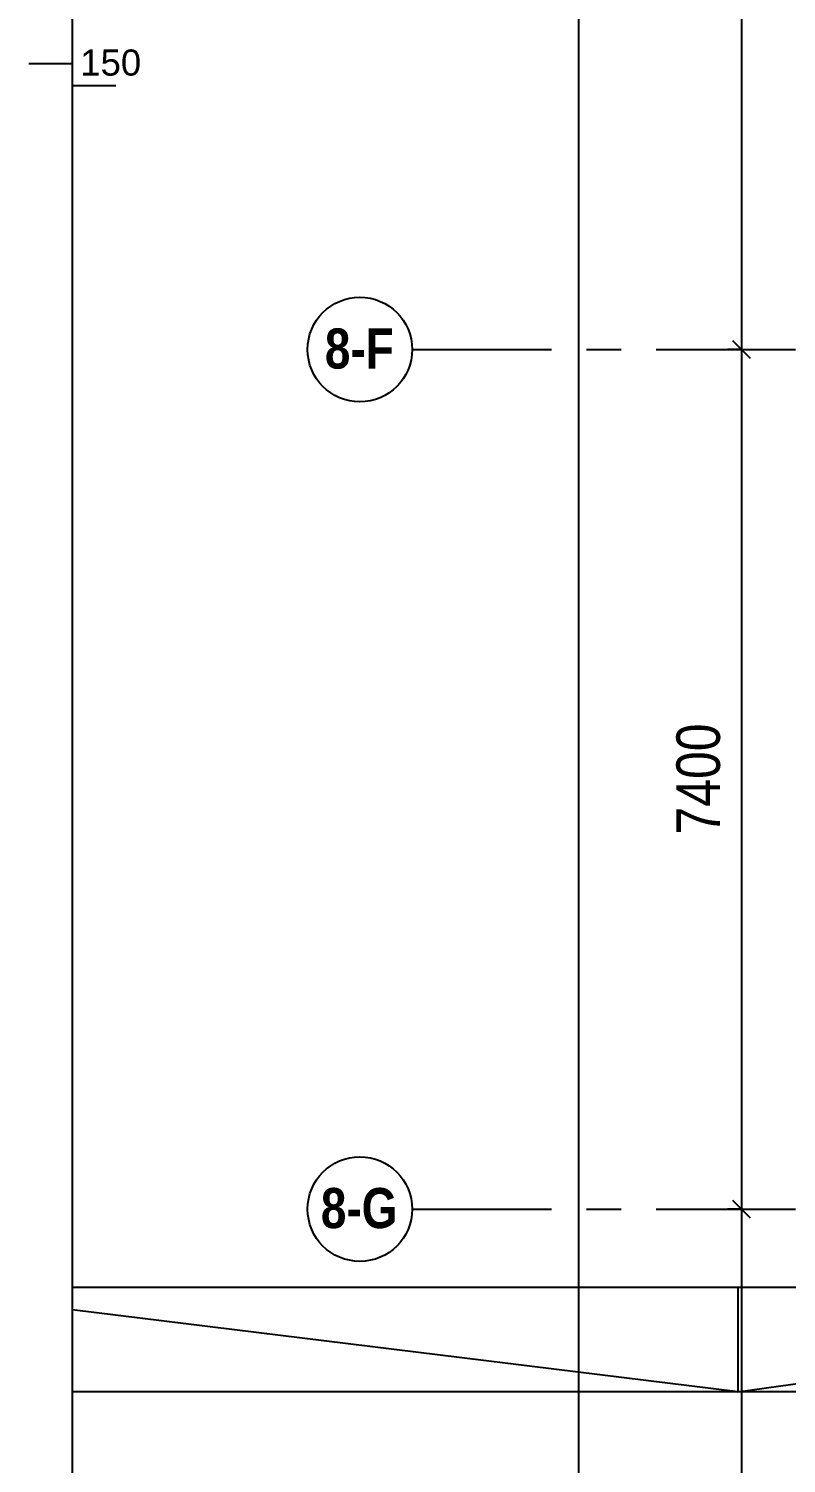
# Model space of a CAD drawing. Header units: millimetres. Extents: x -92759 to 184353, y -15225 to 86714.
# Drawn here: x -84608 to -78084, y 27953 to 40303 of the extents above; entities that cross this region are included whole.
import ezdxf

# ---------------------------------------------------------------- set-up
doc = ezdxf.new("R2010")
doc.units = ezdxf.units.MM
doc.linetypes.add('IDA - Grid Line', pattern=[2100, 1200, -300, 300, -300])
for name, color, linetype in [('0-1', 9, 'Continuous'), ('A-_ANOT----_A', 8, 'Continuous'), ('A-_ANOT----_D', 8, 'Continuous'), ('A-_ANOT----_D-150', 8, 'Continuous'), ('A-_FLOR----_E', 8, 'Continuous'), ('S-_ANOTGRID_E', 8, 'Continuous')]:
    doc.layers.add(name, color=color, linetype=linetype)
doc.layers.add('A-_DETA----_E-6', color=7, linetype='Continuous', true_color=0x969696)
doc.layers.add('S-_ANOTGRID_E-1', color=9, linetype='IDA - Grid Line', true_color=0x808080)
doc.styles.add('Arial', font='arial.ttf')
doc.styles.add('Arial Narrow', font='ARIALN.TTF')
doc.styles.add('Arial Narrow_B', font='ARIALNB.TTF', dxfattribs={"height": 345})
doc.dimstyles.new('IDA_-_Arial_-_2_5mm_-_Black_-_Diagonal', dxfattribs={"dimscale": 304.8, "dimtxt": 383.786615, "dimasz": 0.492126, "dimexe": 0.492126, "dimexo": 0.738189, "dimgap": 0.246063, "dimtad": 1, "dimdec": 0, "dimzin": 0, "dimdsep": 46, "dimtxsty": 'Arial Narrow', "dimblk1": 'OBLIQUE', "dimblk2": 'OBLIQUE', "dimsah": 1, "dimcen": 0.09, "dimdle": 0.492126, "dimazin": 0, "dimtfac": 1, "dimtdec": 4, "dimtix": 1, "dimtmove": 0, "dimatfit": 3, "dimfxl": 1, "dimtvp": 1, "dimtolj": 1, "dimtzin": 0, "dimarcsym": 2})
doc.dimstyles.new('IDA_-_Arial_-_2_5mm_-_Black_-_Diagonal_1', dxfattribs={"dimscale": 304.8, "dimtxt": 383.786615, "dimasz": 0.492126, "dimexe": 0.492126, "dimexo": 0.738189, "dimgap": 0.246063, "dimtad": 1, "dimdec": 0, "dimzin": 0, "dimdsep": 46, "dimtxsty": 'Arial Narrow', "dimblk1": 'OBLIQUE', "dimblk2": 'OBLIQUE', "dimsah": 1, "dimcen": 0.09, "dimdle": 0.492126, "dimazin": 0, "dimtfac": 1, "dimtdec": 4, "dimtix": 1, "dimtmove": 2, "dimatfit": 3, "dimfxl": 1, "dimtvp": 1, "dimtolj": 1, "dimtzin": 0, "dimarcsym": 2})

# ---------------------------------------------------------------- blocks, each defined once
blk = doc.blocks.new('Grid - 3_0mm Dia-7015051-BLK8_RHH_1ST STOREY PLAN')
at = {"layer": 'S-_ANOTGRID_E'}
blk.add_circle((0, 0), 3, dxfattribs=at)
blk = doc.blocks.new('DIMBLOCK11-BLK8_RHH_1ST STOREY PLAN')
at = {"layer": 'A-_ANOT----_D-150', "transparency": 16777216}
for p, q in [((-23786, -28138), (-23517, -28138)), ((-23667, -28138), (-23786, -28138)), ((-23667, -28138), (-23742, -28063)), ((-23667, -28138), (-23667, -35538)), ((-23667, -28138), (-23592, -28213)), ((-23786, -35538), (-23517, -35538)), ((-23667, -35538), (-23786, -35538)), ((-23667, -35538), (-23742, -35463)), ((-23667, -35538), (-23592, -35613))]:
    blk.add_line(p, q, dxfattribs=at)
at = {"layer": 'A-_ANOT----_D-150', "color": 0, "transparency": 16777216, "insert": (-24227, -32313), "char_height": 375, "width": 1140.39, "attachment_point": 1, "rotation": 90, "line_spacing_factor": 0.974696, "style": 'Arial Narrow'}
blk.add_mtext('7400', dxfattribs=at)
blk = doc.blocks.new('_Oblique')
at = {"color": 0, "linetype": 'ByBlock', "lineweight": -2}
blk.add_line((-0.5, -0.5), (0.5, 0.5), dxfattribs=at)
blk = doc.blocks.new('DIMBLOCK12-BLK8_RHH_1ST STOREY PLAN')
at = {"layer": 'A-_ANOT----_D-150', "transparency": 16777216}
for p, q in [((-23786, -35538), (-23517, -35538)), ((-23667, -35538), (-23786, -35538)), ((-23667, -35538), (-23742, -35463)), ((-23667, -35538), (-23667, -42938)), ((-23667, -35538), (-23592, -35613)), ((-23786, -42938), (-23517, -42938)), ((-23667, -42938), (-23786, -42938)), ((-23667, -42938), (-23742, -42863)), ((-23667, -42938), (-23592, -43013))]:
    blk.add_line(p, q, dxfattribs=at)
at = {"layer": 'A-_ANOT----_D-150', "color": 0, "transparency": 16777216, "insert": (-24227, -39713), "char_height": 375, "width": 1140.39, "attachment_point": 1, "rotation": 90, "line_spacing_factor": 0.974696, "style": 'Arial Narrow'}
blk.add_mtext('7400', dxfattribs=at)
blk = doc.blocks.new('DIMBLOCK13-BLK8_RHH_1ST STOREY PLAN')
at = {"layer": 'A-_ANOT----_D-150', "transparency": 16777216}
for p, q in [((-23786, -42938), (-23517, -42938)), ((-23667, -42938), (-23786, -42938)), ((-23667, -42938), (-23742, -42863)), ((-23667, -42938), (-23667, -50488)), ((-23667, -42938), (-23592, -43013)), ((-23667, -50338), (-23742, -50263)), ((-23786, -50338), (-23517, -50338)), ((-23667, -50338), (-23786, -50338)), ((-23667, -50338), (-23592, -50413))]:
    blk.add_line(p, q, dxfattribs=at)
at = {"layer": 'A-_ANOT----_D-150', "color": 0, "transparency": 16777216, "insert": (-24227, -47681), "char_height": 375, "width": 1140.39, "attachment_point": 1, "rotation": 90, "line_spacing_factor": 0.974696, "style": 'Arial Narrow'}
blk.add_mtext('7400', dxfattribs=at)
blk = doc.blocks.new('DIMBLOCK15-BLK8_RHH_1ST STOREY PLAN')
at = {"layer": 'A-_ANOT----_D-150', "transparency": 16777216}
for p, q in [((-25071, 6262), (-25146, 6337)), ((-25071, 6412), (-25071, -50488)), ((-25190, 6262), (-24921, 6262)), ((-25071, 6262), (-25190, 6262)), ((-25071, 6262), (-24996, 6187)), ((-25071, -50338), (-25146, -50263)), ((-25190, -50338), (-24921, -50338)), ((-25071, -50338), (-25190, -50338)), ((-25071, -50338), (-24996, -50413))]:
    blk.add_line(p, q, dxfattribs=at)
at = {"layer": 'A-_ANOT----_D-150', "color": 0, "transparency": 16777216, "insert": (-25631, -22798), "char_height": 375, "width": 1425.49, "attachment_point": 1, "rotation": 90, "line_spacing_factor": 0.974696, "style": 'Arial Narrow'}
blk.add_mtext('56600', dxfattribs=at)
blk = doc.blocks.new('IDA - Drop_1_5mm - 150mm Drop-8003580-BLK8_RHH_1ST STOREY PLAN')
at = {"layer": 'A-_ANOT----_A'}
for p, q in [((0, 0), (-2.5, 0)), ((0, 0), (0, -1.25)), ((0, -1.25), (2.5, -1.25))]:
    blk.add_line(p, q, dxfattribs=at)
blk = doc.blocks.new('A$Cb2bf8f38')
at = {"layer": 'A-_DETA----_E-6'}
for p, q in [((-35568.2, -3072.1), (-35568.2, -3972.1)), ((-35568.2, -3972.1), (-41300, -3268.3)), ((-35568.2, -3972.1), (-30411.6, -3247.4))]:
    blk.add_line(p, q, dxfattribs=at)
at = {"layer": 'A-_FLOR----_E'}
for p, q in [((-41300, 30550), (-41300, -9475)), ((-41300, -3072.1), (-30483.7, -3072.1)), ((-29836.3, -3972.1), (-41300, -3972.1))]:
    blk.add_line(p, q, dxfattribs=at)
at = {"layer": 'S-_ANOTGRID_E-1'}
for p, q in [((-38373.1, 5000), (13584.7, 5000)), ((-38373.1, -2400), (13584.7, -2400))]:
    blk.add_line(p, q, dxfattribs=at)
at = {"layer": 'A-_ANOT----_A', "xscale": 150, "yscale": 150, "zscale": 150}
blk.add_blockref('IDA - Drop_1_5mm - 150mm Drop-8003580-BLK8_RHH_1ST STOREY PLAN', (-41300, 7460), dxfattribs=at)
at = {"layer": 'S-_ANOTGRID_E', "xscale": 149.9999999999999, "yscale": 149.9999999999999, "zscale": 149.9999999999999, "rotation": 269.9999999999996}
for p in [(-38823.1, 5000), (-38823.1, -2400)]:
    blk.add_blockref('Grid - 3_0mm Dia-7015051-BLK8_RHH_1ST STOREY PLAN', p, dxfattribs=at)
at = {"layer": 'A-_ANOT----_A', "insert": (-41230.8, 7582.9), "char_height": 225, "width": 649.367, "attachment_point": 1, "style": 'Arial'}
blk.add_mtext('150', dxfattribs=at)
at = {"layer": 'S-_ANOTGRID_E', "char_height": 345, "attachment_point": 1, "style": 'Arial Narrow_B'}
for s, insert, width in [('8-F', (-39124.7, 5181.4), 709.493), ('8-G', (-39159.2, -2218.6), 793.671)]:
    blk.add_mtext(s, dxfattribs=dict(at, insert=insert, width=width))
at = {"layer": 'A-_ANOT----_D'}
for base, p1, p2, override, picture, middle in [((-36942.1, -9800), (-36836.1, 46800), (-36836.1, -9800), {"dimpost": '<>', "dimfxl": 56600}, 'DIMBLOCK15-BLK8_RHH_1ST STOREY PLAN', (-37251.8, 18453.3)), ((-35538.3, -9800), (-35432.2, -2400), (-35432.2, -9800), {"dimpost": '<>', "dimfxl": 7400}, 'DIMBLOCK13-BLK8_RHH_1ST STOREY PLAN', (-35847.9, -6572.8))]:
    dim = blk.add_linear_dim(base=base, p1=p1, p2=p2, angle=90, dimstyle='IDA_-_Arial_-_2_5mm_-_Black_-_Diagonal_1', override=override, dxfattribs=at)
    dim.commit()
    dim.dimension.update_dxf_attribs({"geometry": picture, "text_midpoint": middle, "dimtype": 128, "text_rotation": 90, "insert": (-11871, 40538.3)})
for base, p1, p2, picture, middle in [((-35538.3, 5000), (-35432.2, 12400), (-35432.2, 5000), 'DIMBLOCK11-BLK8_RHH_1ST STOREY PLAN', (-35804.7, 8700)), ((-35538.3, -2400), (-35432.2, 5000), (-35432.2, -2400), 'DIMBLOCK12-BLK8_RHH_1ST STOREY PLAN', (-35804.7, 1300))]:
    dim = blk.add_linear_dim(base=base, p1=p1, p2=p2, angle=90, dimstyle='IDA_-_Arial_-_2_5mm_-_Black_-_Diagonal', override={"dimpost": '<>', "dimfxl": 7400}, dxfattribs=at)
    dim.commit()
    dim.dimension.update_dxf_attribs({"geometry": picture, "text_midpoint": middle, "insert": (-11871, 40538.3)})

msp = doc.modelspace()

# ---------------------------------------------------------------- block references
at = {"layer": '0-1'}
msp.add_blockref('A$Cb2bf8f38', (-42933, 32541), dxfattribs=at)

doc.saveas('drawing.dxf')
